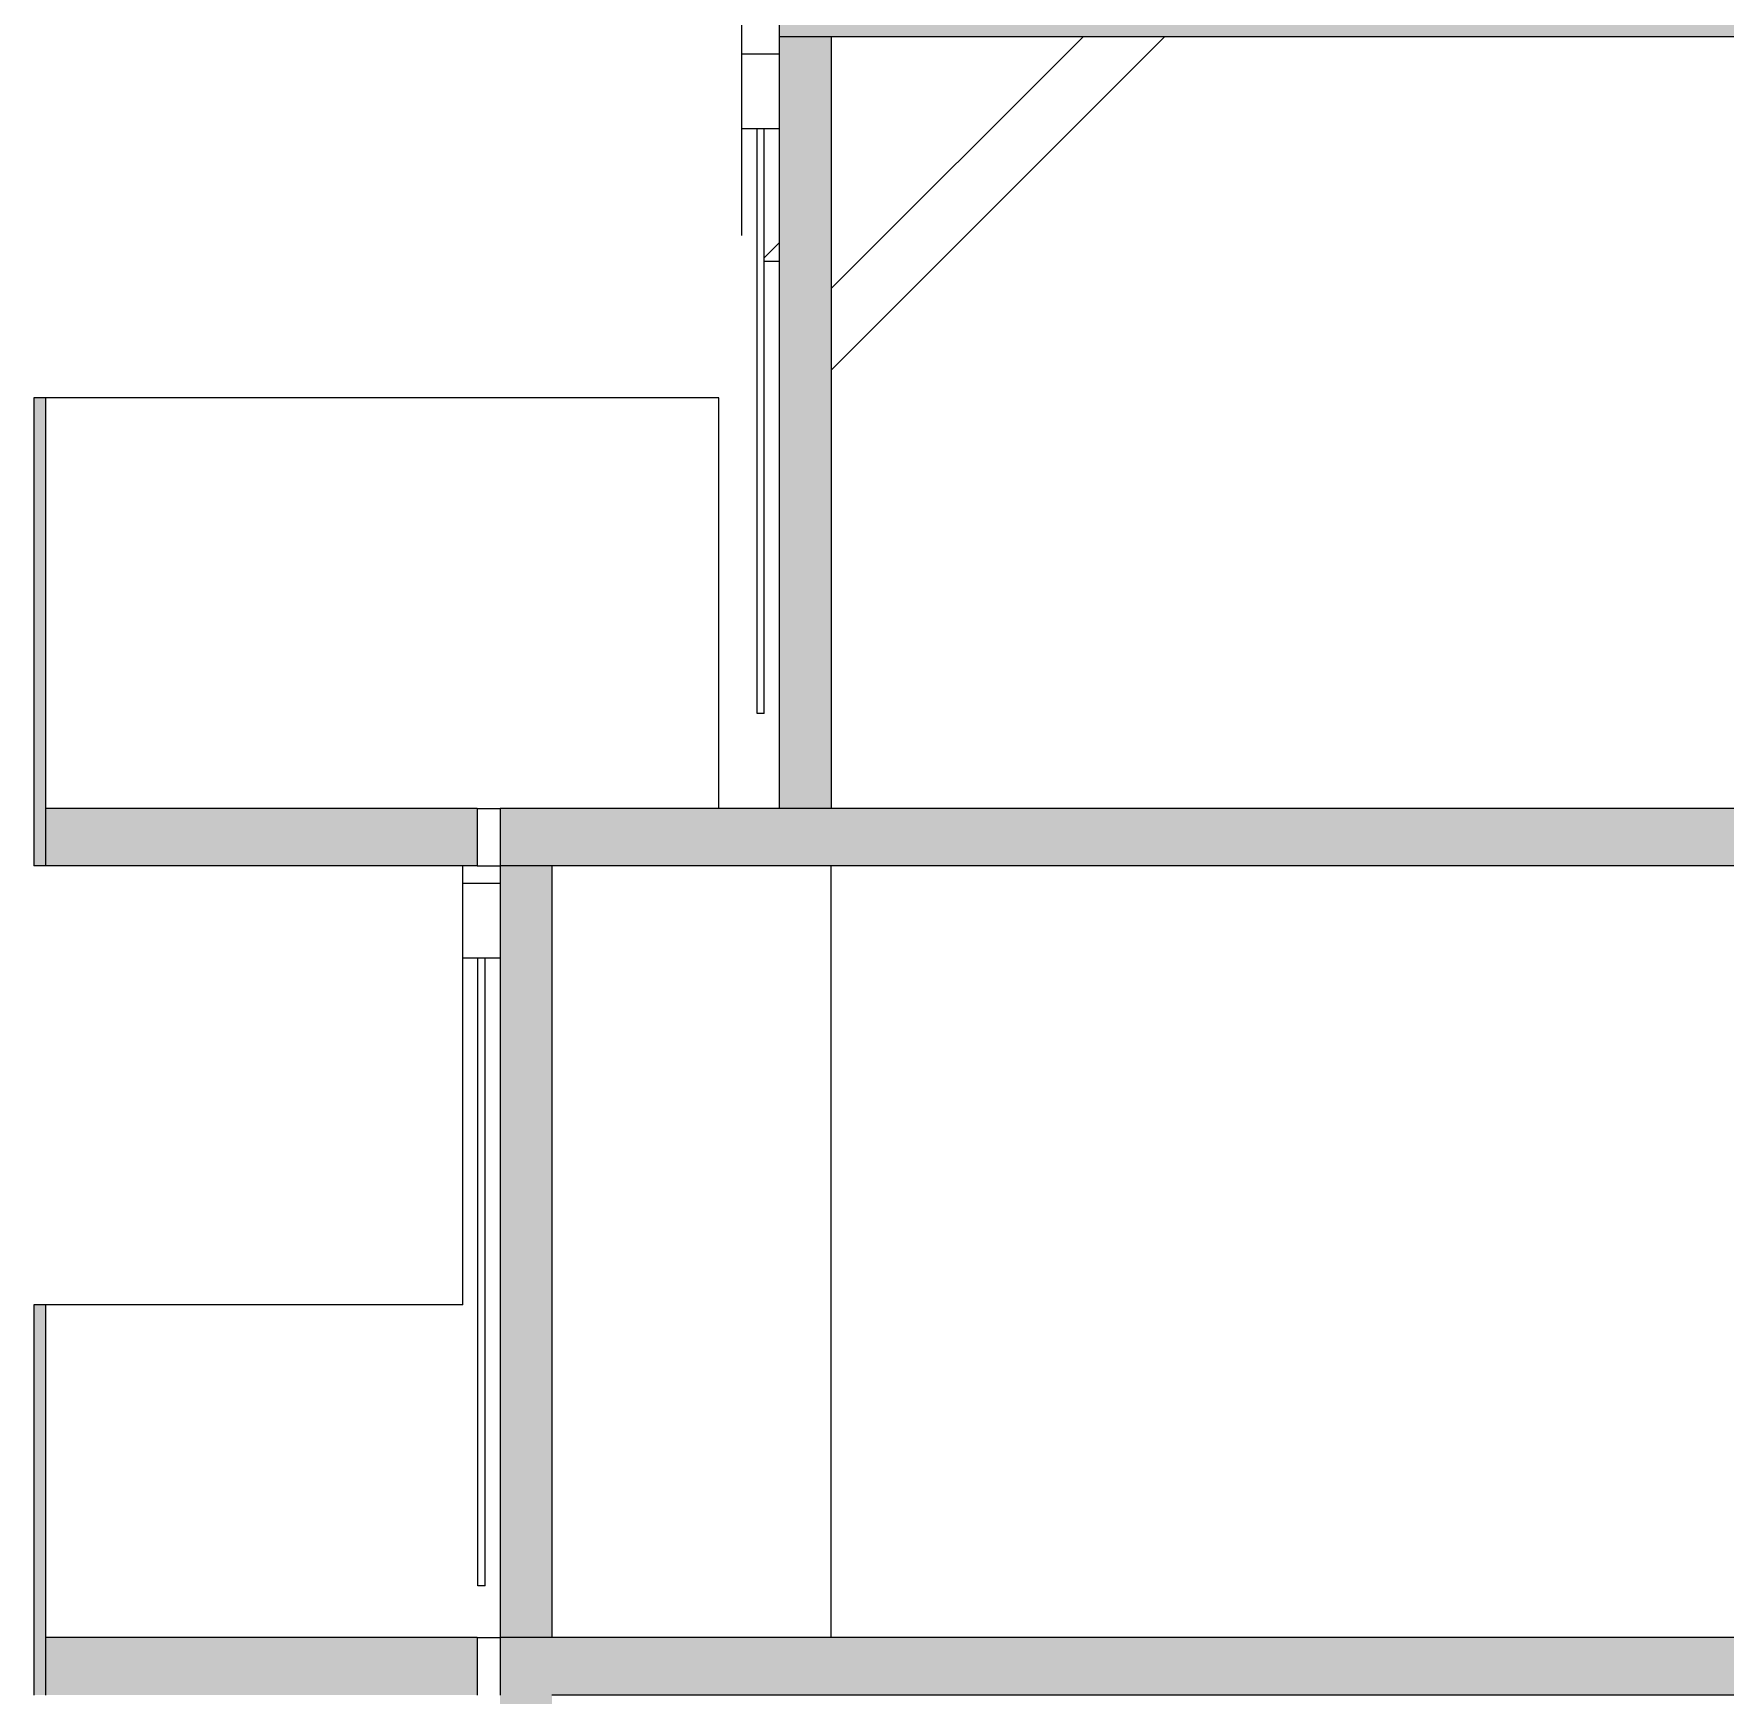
# Model space of a CAD drawing. Header units: metres. Extents: x -35.8 to 4.8, y -7.2 to 21.5.
# Drawn here: x -17.46 to -11.58, y 8.43 to 14.2 of the extents above; entities that cross this region are included whole.
import ezdxf

# ---------------------------------------------------------------- set-up
doc = ezdxf.new("R2010")
doc.units = ezdxf.units.M
doc.header["$MEASUREMENT"] = 0
doc.linetypes.add('Baufluchtlinie', pattern=[0.013, 0.008, -0.005])
for name, color, linetype in [('A_Schnitt A Lift RB_1_110 Wand Aussen', 7, 'Continuous'), ('A_Schnitt A Lift RB_1_140 Brüstung', 7, 'Continuous'), ('A_Schnitt A Lift RB_1_210 Decke', 7, 'Continuous'), ('A_Schnitt A Lift RB_1_310 Dachkonstruktion massiv', 7, 'Continuous'), ('A_Schnitt A Lift RB_1_Neubau_840 Baulinien', 7, 'Continuous')]:
    doc.layers.add(name, color=color, linetype=linetype)

msp = doc.modelspace()

# ---------------------------------------------------------------- hatches: boundary and pattern name
at = {"layer": 'A_Schnitt A Lift RB_1_110 Wand Aussen', "linetype": 'Continuous', "lineweight": 0, "true_color": 0x000000}
for points in [[(-14.69, 14.19), (-14.87, 14.19), (-14.87, 11.51), (-14.69, 11.51)], [(-15.66, 11.31), (-15.84, 11.31), (-15.84, 8.63), (-15.66, 8.63)], [(-15.66, 8.43), (-15.84, 8.43), (-15.84, 5.75), (-15.66, 5.75)]]:
    msp.add_hatch(color=18, dxfattribs=at).paths.add_polyline_path(points)
at = {"layer": 'A_Schnitt A Lift RB_1_140 Brüstung', "linetype": 'Continuous', "lineweight": 0, "true_color": 0x000000}
for points in [[(-17.46, 12.936), (-17.46, 11.31), (-17.42, 11.31), (-17.42, 12.936)], [(-17.46, 9.786), (-17.46, 8.43), (-17.42, 8.43), (-17.42, 9.786)]]:
    msp.add_hatch(color=18, dxfattribs=at).paths.add_polyline_path(points)
at = {"layer": 'A_Schnitt A Lift RB_1_210 Decke', "linetype": 'Continuous', "lineweight": 0, "true_color": 0x000000}
for points in [[(-14.87, 14.41), (-14.87, 14.19), (-11.7, 14.19), (-11.7, 14.41)], [(-11.7, 14.19), (-8.775, 14.19), (-8.775, 14.41), (-11.7, 14.41)], [(-15.92, 11.31), (-15.92, 11.51), (-17.42, 11.51), (-17.42, 11.31)], [(-15.84, 11.31), (-11.7, 11.31), (-11.7, 11.51), (-15.84, 11.51)], [(-11.7, 11.31), (-8.775, 11.31), (-8.775, 11.51), (-11.7, 11.51)], [(-15.92, 8.43), (-15.92, 8.63), (-17.42, 8.63), (-17.42, 8.43)], [(-15.84, 8.43), (-11.7, 8.43), (-11.7, 8.63), (-15.84, 8.63)], [(-11.7, 8.43), (-8.775, 8.43), (-8.775, 8.63), (-11.7, 8.63)]]:
    msp.add_hatch(color=18, dxfattribs=at).paths.add_polyline_path(points)

# ---------------------------------------------------------------- linework, layer by layer
at = {"layer": 'A_Schnitt A Lift RB_1_110 Wand Aussen', "color": 7, "linetype": 'Continuous', "lineweight": 18, "ltscale": 1000}
for p, q in [((-14.87, 14.19), (-14.87, 11.51)), ((-14.69, 14.19), (-14.69, 11.51)), ((-14.9225, 13.4219), (-14.87, 13.4744)), ((-14.9225, 13.41), (-14.87, 13.41)), ((-15.84, 11.31), (-15.84, 8.63)), ((-15.66, 11.31), (-15.66, 8.63)), ((-14.69, 8.63), (-14.69, 11.31))]:
    msp.add_line(p, q, dxfattribs=at)
at = {"layer": 'A_Schnitt A Lift RB_1_110 Wand Aussen', "color": 7, "linetype": 'Continuous', "lineweight": 13, "ltscale": 1000}
for p, q in [((-15, 13.87), (-15, 14.13)), ((-15, 14.13), (-14.87, 14.13)), ((-14.995, 13.87), (-15, 13.87)), ((-14.9475, 13.87), (-14.995, 13.87)), ((-14.9225, 13.87), (-14.9475, 13.87)), ((-14.9475, 11.84), (-14.9475, 13.87)), ((-14.875, 13.87), (-14.9225, 13.87)), ((-14.9225, 11.84), (-14.9225, 13.87)), ((-14.87, 13.87), (-14.875, 13.87)), ((-14.9225, 11.84), (-14.9475, 11.84)), ((-15.97, 10.99), (-15.97, 11.25)), ((-15.97, 11.25), (-15.84, 11.25)), ((-15.965, 10.99), (-15.97, 10.99)), ((-15.9175, 10.99), (-15.965, 10.99)), ((-15.8925, 10.99), (-15.9175, 10.99)), ((-15.9175, 8.81), (-15.9175, 10.99)), ((-15.845, 10.99), (-15.8925, 10.99)), ((-15.8925, 8.81), (-15.8925, 10.99)), ((-15.84, 10.99), (-15.845, 10.99)), ((-15.8925, 8.81), (-15.9175, 8.81))]:
    msp.add_line(p, q, dxfattribs=at)
at = {"layer": 'A_Schnitt A Lift RB_1_140 Brüstung', "color": 7, "linetype": 'Continuous', "lineweight": 18, "ltscale": 1000}
for p, q in [((-17.46, 12.936), (-17.46, 11.31)), ((-17.42, 12.936), (-17.46, 12.936)), ((-15.08, 12.936), (-17.42, 12.936)), ((-17.42, 12.936), (-17.42, 11.51)), ((-15.08, 11.51), (-15.08, 12.936)), ((-17.42, 11.31), (-17.46, 11.31)), ((-15.97, 11.25), (-15.97, 11.31)), ((-15.97, 9.786), (-15.97, 10.99)), ((-17.46, 9.786), (-17.46, 8.43)), ((-17.42, 9.786), (-17.46, 9.786)), ((-17.42, 9.786), (-17.42, 8.63)), ((-15.97, 9.786), (-17.42, 9.786))]:
    msp.add_line(p, q, dxfattribs=at)
at = {"layer": 'A_Schnitt A Lift RB_1_210 Decke', "color": 7, "linetype": 'Continuous', "lineweight": 25, "ltscale": 1000}
for p, q in [((-14.87, 14.41), (-14.87, 14.19)), ((-14.69, 14.19), (-14.87, 14.19)), ((-17.42, 11.51), (-17.42, 11.31)), ((-15.92, 11.51), (-17.42, 11.51)), ((-15.92, 11.51), (-15.92, 11.31)), ((-15.84, 11.51), (-15.84, 11.31)), ((-14.87, 11.51), (-15.84, 11.51)), ((-14.69, 11.51), (-14.87, 11.51)), ((-15.92, 11.31), (-17.42, 11.31)), ((-15.66, 11.31), (-15.84, 11.31)), ((-17.42, 8.63), (-17.42, 8.43)), ((-15.92, 8.63), (-17.42, 8.63)), ((-15.92, 8.63), (-15.92, 8.43)), ((-15.84, 8.63), (-15.84, 8.43)), ((-15.66, 8.63), (-15.84, 8.63))]:
    msp.add_line(p, q, dxfattribs=at)
at = {"layer": 'A_Schnitt A Lift RB_1_210 Decke', "color": 7, "linetype": 'Continuous', "lineweight": 13, "ltscale": 1000}
for p, q in [((-15.92, 11.51), (-15.84, 11.51)), ((-15.92, 11.31), (-15.84, 11.31)), ((-15.92, 8.63), (-15.84, 8.63))]:
    msp.add_line(p, q, dxfattribs=at)
at = {"layer": 'A_Schnitt A Lift RB_1_210 Decke', "color": 7, "linetype": 'Continuous', "lineweight": 25, "ltscale": 1000, "flags": 128}
for points in [[(-8.955, 14.19), (-11.7, 14.19), (-14.69, 14.19)], [(-8.955, 11.51), (-11.7, 11.51), (-14.69, 11.51)], [(-8.955, 11.31), (-11.7, 11.31), (-15.66, 11.31)], [(-8.955, 8.63), (-11.7, 8.63), (-15.66, 8.63)], [(-8.955, 8.43), (-11.7, 8.43), (-15.66, 8.43)]]:
    msp.add_lwpolyline(points, dxfattribs=at)
at = {"layer": 'A_Schnitt A Lift RB_1_310 Dachkonstruktion massiv', "color": 7, "linetype": 'Continuous', "lineweight": 18, "ltscale": 1000}
for p, q in [((-13.5322, 14.19), (-14.69, 13.0322)), ((-13.815, 14.19), (-14.69, 13.315))]:
    msp.add_line(p, q, dxfattribs=at)
at = {"layer": 'A_Schnitt A Lift RB_1_Neubau_840 Baulinien', "color": 1, "linetype": 'Baufluchtlinie', "lineweight": 25, "ltscale": 1000, "true_color": 0xfb0106}
msp.add_line((-15, 13.5), (-15, 21.5), dxfattribs=at)

doc.saveas('drawing.dxf')
